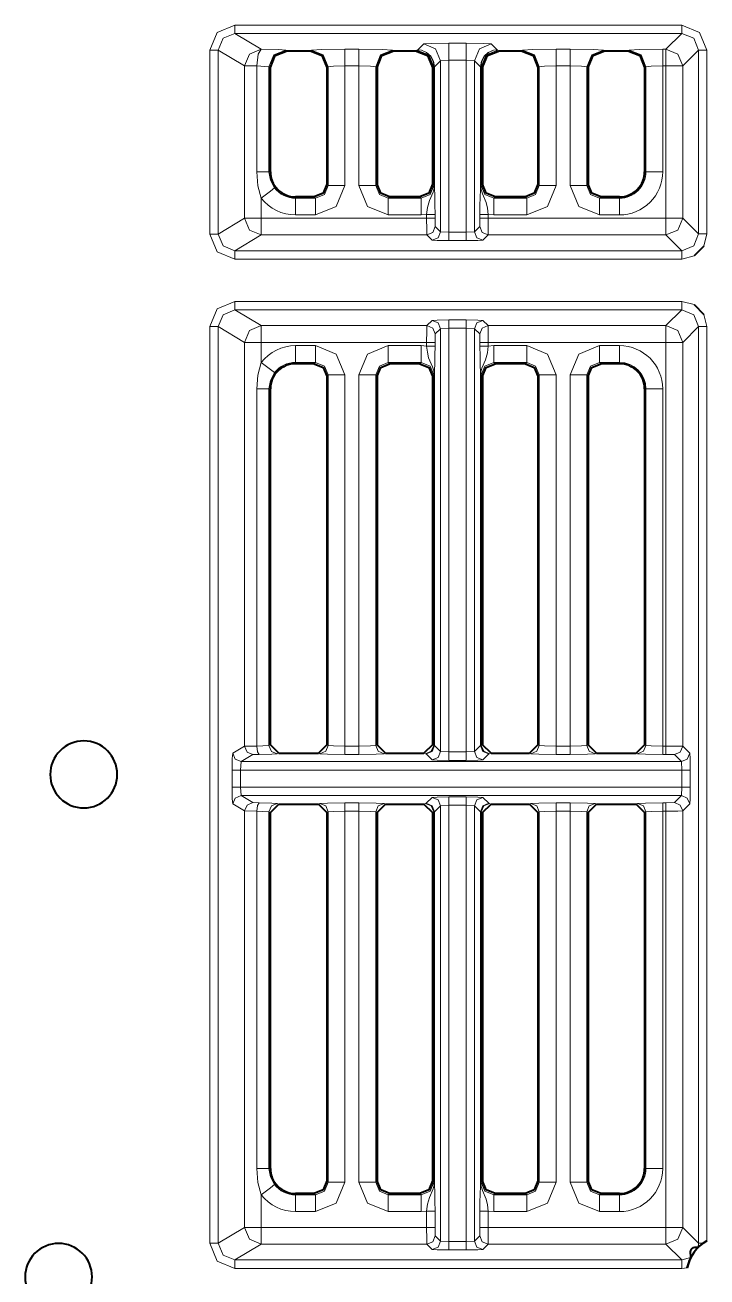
# Model space of a CAD drawing. Header units: millimetres. Extents: x 0 to 2941, y -405 to 1422.
# Drawn here: x 836.1 to 876.8, y 1053.2 to 1127.9 of the extents above; entities that cross this region are included whole.
import ezdxf

# ---------------------------------------------------------------- set-up
doc = ezdxf.new("R2010")
doc.units = ezdxf.units.MM
doc.layers.add('FINE', color=9, linetype='Continuous')
doc.layers.add('OUTLINE', color=7, linetype='Continuous')

msp = doc.modelspace()

# ---------------------------------------------------------------- linework, layer by layer
at = {"layer": 'FINE', "lineweight": 9}
for p, q in [((875.254, 1127.928), (848.589, 1127.928)), ((875.254, 1127.428), (874.31, 1126.484)), ((847.089, 1126.429), (847.089, 1115.452)), ((847.589, 1115.452), (847.589, 1126.429)), ((847.589, 1126.429), (849.163, 1125.484)), ((851.704, 1126.393), (851.617, 1126.436)), ((853.152, 1126.434), (853.069, 1126.393)), ((855.989, 1126.484), (855.149, 1126.484)), ((858.069, 1126.393), (857.986, 1126.434)), ((859.452, 1126.434), (859.369, 1126.393)), ((859.501, 1126.443), (859.452, 1126.434)), ((859.857, 1126.799), (859.501, 1126.443)), ((862.382, 1126.837), (861.356, 1126.837)), ((864.237, 1126.443), (863.881, 1126.799)), ((864.286, 1126.434), (864.237, 1126.443)), ((864.369, 1126.393), (864.286, 1126.434)), ((865.751, 1126.434), (865.669, 1126.393)), ((868.589, 1126.484), (867.749, 1126.484)), ((870.669, 1126.393), (870.586, 1126.434)), ((872.117, 1126.434), (872.035, 1126.393)), ((874.31, 1126.484), (874.115, 1126.484)), ((876.753, 1115.453), (876.753, 1126.428)), ((860.499, 1125.442), (860.856, 1125.8)), ((860.856, 1125.8), (861.356, 1125.838)), ((860.856, 1125.8), (860.856, 1115.582)), ((861.356, 1115.556), (861.356, 1125.838)), ((861.356, 1125.838), (862.382, 1125.838)), ((862.382, 1125.838), (862.382, 1115.556)), ((862.382, 1125.838), (862.882, 1125.8)), ((862.882, 1125.8), (863.239, 1125.442)), ((849.163, 1125.484), (849.163, 1116.397)), ((849.891, 1125.484), (850.619, 1125.437)), ((850.619, 1125.437), (850.704, 1125.394)), ((854.069, 1125.394), (854.15, 1125.435)), ((854.15, 1125.435), (854.15, 1118.34)), ((855.149, 1118.34), (855.149, 1125.484)), ((855.149, 1125.484), (855.989, 1125.484)), ((855.989, 1125.484), (855.989, 1118.34)), ((856.987, 1118.34), (856.987, 1125.435)), ((856.987, 1125.435), (857.069, 1125.394)), ((860.369, 1125.394), (860.45, 1125.435)), ((860.45, 1125.435), (860.482, 1125.446)), ((860.45, 1125.435), (860.45, 1118.34)), ((860.482, 1125.446), (860.482, 1125.442)), ((860.482, 1125.442), (860.482, 1118.34)), ((860.499, 1125.442), (860.499, 1125.448)), ((860.499, 1118.34), (860.499, 1125.442)), ((863.239, 1125.448), (863.239, 1125.442)), ((863.239, 1125.442), (863.239, 1118.34)), ((863.255, 1125.442), (863.255, 1125.446)), ((863.255, 1125.446), (863.287, 1125.435)), ((863.255, 1118.34), (863.255, 1125.442)), ((863.287, 1118.34), (863.287, 1125.435)), ((863.287, 1125.435), (863.369, 1125.394)), ((866.669, 1125.394), (866.75, 1125.435)), ((866.75, 1125.435), (866.75, 1118.34)), ((867.749, 1125.484), (868.589, 1125.484)), ((867.749, 1118.34), (867.749, 1125.484)), ((868.589, 1125.484), (868.589, 1118.34)), ((869.588, 1118.34), (869.588, 1125.435)), ((869.588, 1125.435), (869.669, 1125.394)), ((874.115, 1119.172), (874.115, 1125.484)), ((874.115, 1125.484), (874.31, 1125.484)), ((874.31, 1125.484), (874.31, 1116.397)), ((875.31, 1116.397), (875.31, 1125.484)), ((873.116, 1119.172), (873.035, 1119.172)), ((854.15, 1118.34), (854.069, 1118.421)), ((857.069, 1118.421), (856.987, 1118.34)), ((860.45, 1118.34), (860.369, 1118.421)), ((863.369, 1118.421), (863.287, 1118.34)), ((866.75, 1118.34), (866.669, 1118.421)), ((869.669, 1118.421), (869.588, 1118.34)), ((852.204, 1117.591), (852.204, 1117.672)), ((853.401, 1117.591), (852.204, 1117.591)), ((853.32, 1117.672), (853.401, 1117.591)), ((859.62, 1117.672), (859.701, 1117.591)), ((870.336, 1117.591), (870.418, 1117.672)), ((871.535, 1117.591), (870.336, 1117.591)), ((871.535, 1117.672), (871.535, 1117.591)), ((852.204, 1116.592), (853.401, 1116.592)), ((857.736, 1116.592), (859.701, 1116.592)), ((859.701, 1116.592), (860.028, 1116.623)), ((860.028, 1116.623), (860.028, 1116.397)), ((860.528, 1116.397), (860.528, 1116.623)), ((863.709, 1116.397), (863.709, 1116.623)), ((863.709, 1116.623), (864.036, 1116.592)), ((864.036, 1116.592), (866.001, 1116.592)), ((870.336, 1116.592), (871.535, 1116.592)), ((849.163, 1116.397), (847.589, 1115.452)), ((860.028, 1116.397), (850.163, 1116.397)), ((860.541, 1115.897), (860.528, 1116.397)), ((860.856, 1115.582), (860.541, 1115.897)), ((874.31, 1116.397), (863.709, 1116.397)), ((876.254, 1115.453), (875.31, 1116.397)), ((848.589, 1114.453), (850.163, 1115.397)), ((861.356, 1115.556), (860.856, 1115.582)), ((862.382, 1115.556), (861.356, 1115.556)), ((862.882, 1115.582), (862.382, 1115.556)), ((863.381, 1115.082), (863.697, 1115.397)), ((876.566, 1114.726), (876.753, 1115.453)), ((875.254, 1114.453), (848.589, 1114.453)), ((861.356, 1115.056), (862.382, 1115.056)), ((848.589, 1113.954), (875.254, 1113.954)), ((875.254, 1113.954), (875.981, 1114.141)), ((875.981, 1111.239), (875.254, 1111.427)), ((848.589, 1110.928), (875.254, 1110.928)), ((850.163, 1109.984), (848.589, 1110.928)), ((876.753, 1109.928), (876.566, 1110.655)), ((847.589, 1109.928), (849.163, 1108.984)), ((860.041, 1109.984), (850.163, 1109.984)), ((860.356, 1110.299), (860.041, 1109.984)), ((863.697, 1109.984), (863.381, 1110.299)), ((875.31, 1108.984), (876.254, 1109.928)), ((876.254, 1109.928), (876.254, 1055.203)), ((876.753, 1055.348), (876.753, 1109.928)), ((860.528, 1108.984), (860.541, 1109.484)), ((860.541, 1109.484), (860.856, 1109.799)), ((860.856, 1109.799), (861.356, 1109.825)), ((860.856, 1109.799), (860.856, 1084.558)), ((862.382, 1109.825), (862.882, 1109.799)), ((862.882, 1109.799), (863.197, 1109.484)), ((862.882, 1084.558), (862.882, 1109.799)), ((863.197, 1109.484), (863.21, 1108.984)), ((849.163, 1108.984), (849.163, 1084.873)), ((850.163, 1107.786), (850.163, 1108.984)), ((853.401, 1108.788), (852.204, 1108.788)), ((859.701, 1108.788), (857.736, 1108.788)), ((860.528, 1108.758), (860.528, 1108.984)), ((863.21, 1108.984), (863.21, 1108.758)), ((863.709, 1108.758), (863.709, 1108.984)), ((863.709, 1108.984), (874.31, 1108.984)), ((864.036, 1108.788), (863.709, 1108.758)), ((866.001, 1108.788), (864.036, 1108.788)), ((871.535, 1108.788), (870.336, 1108.788)), ((874.31, 1108.984), (874.31, 1084.886)), ((875.31, 1084.873), (875.31, 1108.984)), ((852.204, 1107.708), (852.204, 1107.79)), ((852.204, 1107.79), (853.401, 1107.79)), ((853.401, 1107.79), (853.32, 1107.708)), ((857.818, 1107.708), (857.736, 1107.79)), ((857.736, 1107.79), (859.701, 1107.79)), ((859.701, 1107.79), (859.62, 1107.708)), ((866.001, 1107.79), (865.92, 1107.708)), ((870.418, 1107.708), (870.336, 1107.79)), ((854.069, 1106.959), (854.15, 1107.041)), ((854.15, 1107.041), (854.15, 1084.923)), ((855.149, 1084.886), (855.149, 1107.041)), ((855.989, 1107.041), (855.989, 1084.886)), ((856.987, 1107.041), (857.069, 1106.959)), ((856.987, 1084.923), (856.987, 1107.041)), ((860.482, 1107.041), (860.482, 1084.915)), ((860.499, 1084.915), (860.499, 1107.041)), ((863.239, 1107.041), (863.239, 1084.915)), ((863.255, 1084.915), (863.255, 1107.041)), ((863.287, 1107.041), (863.369, 1106.959)), ((863.287, 1084.923), (863.287, 1107.041)), ((867.749, 1084.886), (867.749, 1107.041)), ((868.589, 1107.041), (868.589, 1084.886)), ((869.588, 1084.923), (869.588, 1107.041)), ((869.588, 1107.041), (869.669, 1106.959)), ((849.891, 1106.208), (849.891, 1084.885)), ((873.035, 1106.208), (873.116, 1106.208)), ((873.116, 1106.208), (873.116, 1084.923)), ((874.115, 1084.886), (874.115, 1106.208)), ((849.163, 1084.873), (848.463, 1084.453)), ((849.891, 1084.885), (849.163, 1084.873)), ((850.619, 1084.921), (849.891, 1084.885)), ((850.704, 1084.964), (850.619, 1084.921)), ((851.118, 1084.421), (851.204, 1084.464)), ((853.569, 1084.464), (853.651, 1084.423)), ((854.15, 1084.923), (854.069, 1084.964)), ((855.989, 1084.886), (855.149, 1084.886)), ((857.069, 1084.964), (856.987, 1084.923)), ((857.487, 1084.423), (857.569, 1084.464)), ((859.869, 1084.464), (859.951, 1084.423)), ((860.482, 1084.915), (860.45, 1084.923)), ((860.856, 1084.558), (860.499, 1084.915)), ((861.356, 1084.532), (860.856, 1084.558)), ((862.882, 1084.558), (862.382, 1084.532)), ((863.239, 1084.915), (862.882, 1084.558)), ((863.287, 1084.923), (863.255, 1084.915)), ((863.369, 1084.964), (863.287, 1084.923)), ((863.787, 1084.423), (863.869, 1084.464)), ((868.589, 1084.886), (867.749, 1084.886)), ((869.669, 1084.964), (869.588, 1084.923)), ((870.087, 1084.423), (870.169, 1084.464)), ((872.535, 1084.464), (872.617, 1084.423)), ((873.116, 1084.923), (873.035, 1084.964)), ((874.31, 1084.886), (874.115, 1084.886)), ((875.73, 1084.453), (875.31, 1084.873)), ((848.92, 1083.453), (848.962, 1083.953)), ((848.962, 1083.953), (849.663, 1084.373)), ((875.23, 1083.953), (848.962, 1083.953)), ((849.663, 1084.373), (850.027, 1084.385)), ((855.149, 1084.386), (855.989, 1084.386)), ((859.951, 1084.423), (859.999, 1084.415)), ((859.999, 1084.415), (860.356, 1084.058)), ((861.356, 1084.032), (862.382, 1084.032)), ((863.381, 1084.058), (863.739, 1084.415)), ((863.739, 1084.415), (863.787, 1084.423)), ((867.749, 1084.386), (868.589, 1084.386)), ((874.115, 1084.386), (874.31, 1084.386)), ((874.31, 1084.386), (874.81, 1084.373)), ((874.81, 1084.373), (875.23, 1083.953)), ((875.23, 1083.953), (875.255, 1083.453)), ((848.42, 1083.453), (848.42, 1082.427)), ((848.92, 1082.427), (848.92, 1083.453)), ((875.755, 1082.427), (875.755, 1083.453)), ((875.255, 1082.427), (848.92, 1082.427)), ((848.962, 1081.928), (848.92, 1082.427)), ((875.255, 1082.427), (875.23, 1081.928)), ((851.204, 1081.417), (851.118, 1081.46)), ((853.651, 1081.458), (853.569, 1081.417)), ((855.989, 1081.495), (855.149, 1081.495)), ((859.951, 1081.458), (859.869, 1081.417)), ((859.999, 1081.466), (859.951, 1081.458)), ((860.356, 1081.823), (859.999, 1081.466)), ((862.382, 1081.849), (861.356, 1081.849)), ((863.739, 1081.466), (863.381, 1081.823)), ((863.787, 1081.458), (863.739, 1081.466)), ((863.869, 1081.417), (863.787, 1081.458)), ((866.251, 1081.458), (866.169, 1081.417)), ((868.589, 1081.495), (867.749, 1081.495)), ((872.617, 1081.458), (872.535, 1081.417)), ((874.31, 1081.495), (874.115, 1081.495)), ((874.81, 1081.508), (874.31, 1081.495)), ((875.23, 1081.928), (874.81, 1081.508)), ((848.463, 1081.428), (849.163, 1081.008)), ((849.163, 1081.008), (849.891, 1080.996)), ((849.891, 1080.996), (850.619, 1080.96)), ((855.149, 1058.84), (855.149, 1080.995)), ((855.149, 1080.995), (855.989, 1080.995)), ((855.989, 1080.995), (855.989, 1058.84)), ((856.987, 1058.84), (856.987, 1080.958)), ((856.987, 1080.958), (857.069, 1080.917)), ((860.369, 1080.917), (860.45, 1080.958)), ((860.45, 1080.958), (860.482, 1080.966)), ((860.45, 1080.958), (860.45, 1058.84)), ((860.482, 1080.966), (860.482, 1058.84)), ((860.499, 1080.966), (860.856, 1081.323)), ((860.499, 1058.84), (860.499, 1080.966)), ((860.856, 1081.323), (861.356, 1081.349)), ((860.856, 1081.323), (860.856, 1055.331)), ((861.356, 1055.306), (861.356, 1081.349)), ((862.382, 1081.349), (862.382, 1055.306)), ((862.882, 1055.331), (862.882, 1081.323)), ((863.255, 1058.84), (863.255, 1080.966)), ((863.255, 1080.966), (863.287, 1080.958)), ((863.287, 1080.958), (863.369, 1080.917)), ((863.287, 1058.84), (863.287, 1080.958)), ((866.669, 1080.917), (866.75, 1080.958)), ((866.75, 1080.958), (866.75, 1058.84)), ((867.749, 1080.995), (868.589, 1080.995)), ((867.749, 1058.84), (867.749, 1080.995)), ((868.589, 1080.995), (868.589, 1058.84)), ((869.588, 1058.84), (869.588, 1080.958)), ((869.588, 1080.958), (869.669, 1080.917)), ((873.035, 1080.917), (873.116, 1080.958)), ((874.115, 1080.995), (874.31, 1080.995)), ((874.115, 1059.672), (874.115, 1080.995)), ((874.31, 1080.995), (874.31, 1056.147)), ((875.31, 1081.008), (875.73, 1081.428)), ((875.31, 1056.147), (875.31, 1081.008)), ((850.704, 1059.672), (850.619, 1059.672)), ((854.15, 1058.84), (854.069, 1058.921)), ((857.069, 1058.921), (856.987, 1058.84)), ((860.45, 1058.84), (860.369, 1058.921)), ((863.369, 1058.921), (863.287, 1058.84)), ((866.75, 1058.84), (866.669, 1058.921)), ((869.669, 1058.921), (869.588, 1058.84)), ((850.163, 1056.147), (850.163, 1058.095)), ((852.204, 1058.091), (852.204, 1058.172)), ((853.401, 1058.091), (852.204, 1058.091)), ((853.32, 1058.172), (853.401, 1058.091)), ((859.62, 1058.172), (859.701, 1058.091)), ((871.535, 1058.172), (871.535, 1058.091)), ((852.204, 1057.092), (853.401, 1057.092)), ((857.736, 1057.092), (859.701, 1057.092)), ((859.701, 1057.092), (860.028, 1057.123)), ((860.028, 1057.123), (860.028, 1056.147)), ((860.528, 1056.147), (860.528, 1057.123)), ((863.21, 1057.123), (863.21, 1056.147)), ((863.709, 1057.123), (864.036, 1057.092)), ((863.709, 1056.147), (863.709, 1057.123)), ((864.036, 1057.092), (866.001, 1057.092)), ((870.336, 1057.092), (871.535, 1057.092)), ((860.028, 1056.147), (850.163, 1056.147)), ((860.541, 1055.647), (860.528, 1056.147)), ((863.21, 1056.147), (863.197, 1055.647)), ((874.31, 1056.147), (863.709, 1056.147)), ((876.254, 1055.203), (875.31, 1056.147)), ((860.856, 1055.331), (860.541, 1055.647)), ((861.356, 1055.306), (860.856, 1055.331)), ((863.197, 1055.647), (862.882, 1055.331)), ((850.163, 1055.147), (860.041, 1055.147)), ((860.041, 1055.147), (860.356, 1054.832)), ((861.356, 1054.806), (862.382, 1054.806)), ((863.697, 1055.147), (874.31, 1055.147)), ((874.31, 1055.147), (875.254, 1054.203)), ((876.254, 1055.203), (876.221, 1054.948)), ((875.793, 1054.361), (875.254, 1054.203)), ((848.589, 1053.703), (875.254, 1053.703)), ((875.254, 1053.703), (875.577, 1053.739))]:
    msp.add_line(p, q, dxfattribs=at)
for points in [[(848.589, 1127.928), (847.529, 1127.489), (847.089, 1126.429)], [(848.589, 1127.428), (848.589, 1127.579), (848.589, 1127.928)], [(875.254, 1127.928), (875.254, 1127.579), (875.254, 1127.428)], [(876.753, 1126.428), (876.314, 1127.488), (875.254, 1127.928)], [(848.589, 1127.428), (847.882, 1127.135), (847.589, 1126.429)], [(850.163, 1126.484), (848.589, 1127.428), (875.254, 1127.428)], [(876.254, 1126.428), (875.961, 1127.135), (875.254, 1127.428)], [(847.089, 1126.429), (847.435, 1126.429), (847.589, 1126.429)], [(850.163, 1126.484), (849.457, 1126.191), (849.163, 1125.484)], [(850.163, 1126.484), (849.973, 1126.182), (849.891, 1125.484)], [(851.617, 1126.436), (851.182, 1126.466), (850.163, 1126.484)], [(851.617, 1126.436), (850.912, 1126.143), (850.619, 1125.437)], [(855.149, 1126.484), (853.772, 1126.47), (853.152, 1126.434)], [(853.152, 1126.434), (853.857, 1126.141), (854.15, 1125.435)], [(855.149, 1126.484), (855.149, 1126.182), (855.149, 1125.484)], [(855.989, 1126.484), (855.989, 1126.182), (855.989, 1125.484)], [(857.986, 1126.434), (857.366, 1126.47), (855.989, 1126.484)], [(857.986, 1126.434), (857.281, 1126.141), (856.987, 1125.435)], [(859.452, 1126.434), (860.157, 1126.141), (860.45, 1125.435)], [(859.501, 1126.443), (859.524, 1126.443), (859.719, 1126.419), (860.029, 1126.291), (860.278, 1126.069), (860.441, 1125.777), (860.499, 1125.448)], [(859.501, 1126.443), (859.524, 1126.443), (859.716, 1126.418), (860.021, 1126.29), (860.266, 1126.066), (860.426, 1125.775), (860.482, 1125.446)], [(861.356, 1126.837), (860.309, 1126.826), (859.857, 1126.799)], [(859.857, 1126.799), (860.563, 1126.506), (860.856, 1125.8)], [(861.356, 1126.837), (861.356, 1126.536), (861.356, 1125.838)], [(862.382, 1126.837), (862.382, 1126.536), (862.382, 1125.838)], [(863.881, 1126.799), (863.428, 1126.826), (862.382, 1126.837)], [(863.881, 1126.799), (863.175, 1126.506), (862.882, 1125.8)], [(864.237, 1126.443), (864.213, 1126.443), (864.019, 1126.419), (863.709, 1126.291), (863.459, 1126.069), (863.297, 1125.777), (863.239, 1125.448)], [(864.237, 1126.443), (864.214, 1126.443), (864.022, 1126.418), (863.717, 1126.29), (863.471, 1126.066), (863.312, 1125.775), (863.255, 1125.446)], [(864.286, 1126.434), (863.581, 1126.141), (863.287, 1125.435)], [(867.749, 1126.484), (866.372, 1126.47), (865.751, 1126.434)], [(865.751, 1126.434), (866.457, 1126.141), (866.75, 1125.435)], [(867.749, 1126.484), (867.749, 1126.182), (867.749, 1125.484)], [(868.589, 1126.484), (868.589, 1126.182), (868.589, 1125.484)], [(870.586, 1126.434), (869.966, 1126.47), (868.589, 1126.484)], [(870.586, 1126.434), (869.88, 1126.141), (869.588, 1125.435)], [(874.115, 1126.484), (872.738, 1126.47), (872.117, 1126.434)], [(873.116, 1125.435), (872.823, 1126.141), (872.117, 1126.434)], [(874.115, 1125.484), (874.115, 1126.182), (874.115, 1126.484)], [(874.31, 1125.484), (874.31, 1126.182), (874.31, 1126.484)], [(875.31, 1125.484), (875.017, 1126.191), (874.31, 1126.484)], [(875.31, 1125.484), (876.254, 1126.428), (876.254, 1115.453)], [(876.254, 1126.428), (876.404, 1126.428), (876.753, 1126.428)], [(863.197, 1115.897), (862.882, 1115.582), (862.882, 1125.8)], [(849.163, 1125.484), (849.379, 1125.484), (849.891, 1125.484)], [(849.891, 1125.484), (849.891, 1119.172), (849.962, 1118.336), (850.163, 1117.594)], [(850.704, 1119.172), (850.619, 1119.172), (850.619, 1125.437)], [(854.15, 1125.435), (854.461, 1125.47), (855.149, 1125.484)], [(855.989, 1125.484), (856.677, 1125.47), (856.987, 1125.435)], [(860.499, 1125.448), (860.494, 1125.447), (860.482, 1125.446)], [(860.482, 1125.442), (860.494, 1125.442), (860.499, 1125.442)], [(863.255, 1125.446), (863.244, 1125.447), (863.239, 1125.448)], [(863.239, 1125.442), (863.244, 1125.442), (863.255, 1125.442)], [(866.75, 1125.435), (867.06, 1125.47), (867.749, 1125.484)], [(868.589, 1125.484), (869.277, 1125.47), (869.588, 1125.435)], [(873.035, 1125.394), (873.116, 1125.435), (873.116, 1119.172)], [(873.116, 1125.435), (873.426, 1125.47), (874.115, 1125.484)], [(874.31, 1125.484), (875.008, 1125.484), (875.31, 1125.484)], [(850.619, 1119.172), (850.401, 1119.172), (849.891, 1119.172)], [(850.953, 1118.205), (850.706, 1118.66), (850.619, 1119.172)], [(873.116, 1119.172), (873.426, 1119.172), (874.115, 1119.172)], [(850.163, 1117.594), (850.707, 1118.016), (850.953, 1118.205)], [(854.15, 1118.34), (853.932, 1117.809), (853.401, 1117.591)], [(853.401, 1116.592), (854.637, 1117.104), (855.149, 1118.34)], [(855.149, 1118.34), (854.461, 1118.34), (854.15, 1118.34)], [(856.987, 1118.34), (856.677, 1118.34), (855.989, 1118.34)], [(855.989, 1118.34), (856.5, 1117.104), (857.736, 1116.592)], [(857.736, 1117.591), (857.206, 1117.809), (856.987, 1118.34)], [(860.45, 1118.34), (860.232, 1117.809), (859.701, 1117.591)], [(860.482, 1118.34), (860.48, 1118.27), (860.471, 1118.183), (860.411, 1117.944), (860.19, 1117.444), (860.078, 1117.03), (860.028, 1116.623)], [(860.482, 1118.34), (860.461, 1118.34), (860.45, 1118.34)], [(860.482, 1118.34), (860.494, 1118.34), (860.499, 1118.34)], [(860.528, 1116.623), (860.525, 1117.215), (860.516, 1117.763), (860.503, 1118.171), (860.5, 1118.279), (860.499, 1118.313), (860.499, 1118.34)], [(863.239, 1118.34), (863.239, 1118.327), (863.238, 1118.3), (863.237, 1118.241), (863.236, 1118.192), (863.233, 1118.118), (863.219, 1117.624), (863.212, 1117.153), (863.21, 1116.623)], [(863.239, 1118.34), (863.244, 1118.34), (863.255, 1118.34)], [(863.709, 1116.623), (863.666, 1116.987), (863.589, 1117.33), (863.364, 1117.848), (863.313, 1117.985), (863.284, 1118.091), (863.26, 1118.237), (863.256, 1118.307), (863.255, 1118.34)], [(863.287, 1118.34), (863.277, 1118.34), (863.255, 1118.34)], [(864.036, 1117.591), (863.506, 1117.809), (863.287, 1118.34)], [(866.75, 1118.34), (866.532, 1117.809), (866.001, 1117.591)], [(866.001, 1116.592), (867.237, 1117.104), (867.749, 1118.34)], [(867.749, 1118.34), (867.06, 1118.34), (866.75, 1118.34)], [(869.588, 1118.34), (869.277, 1118.34), (868.589, 1118.34)], [(868.589, 1118.34), (869.1, 1117.104), (870.336, 1116.592)], [(870.336, 1117.591), (869.806, 1117.809), (869.588, 1118.34)], [(852.204, 1116.592), (852.204, 1117.281), (852.204, 1117.591)], [(853.401, 1116.592), (853.401, 1117.281), (853.401, 1117.591)], [(859.701, 1117.591), (857.736, 1117.591), (857.818, 1117.672)], [(857.736, 1116.592), (857.736, 1117.281), (857.736, 1117.591)], [(859.701, 1116.592), (859.701, 1117.281), (859.701, 1117.591)], [(865.92, 1117.672), (866.001, 1117.591), (864.036, 1117.591), (864.118, 1117.672)], [(864.036, 1116.592), (864.036, 1117.281), (864.036, 1117.591)], [(866.001, 1116.592), (866.001, 1117.281), (866.001, 1117.591)], [(870.336, 1117.591), (870.336, 1117.281), (870.336, 1116.592)], [(871.535, 1117.591), (871.535, 1117.281), (871.535, 1116.592)], [(860.028, 1116.623), (860.377, 1116.623), (860.528, 1116.623)], [(863.21, 1116.623), (863.21, 1116.397), (863.197, 1115.897)], [(863.21, 1116.623), (863.361, 1116.623), (863.709, 1116.623)], [(849.163, 1116.397), (849.457, 1115.69), (850.163, 1115.397)], [(849.163, 1116.397), (849.471, 1116.397), (850.163, 1116.397)], [(850.163, 1116.397), (850.163, 1115.699), (850.163, 1115.397), (860.041, 1115.397)], [(860.028, 1116.397), (860.377, 1116.397), (860.528, 1116.397)], [(860.028, 1116.397), (860.032, 1115.699), (860.041, 1115.397)], [(860.041, 1115.397), (860.394, 1115.544), (860.541, 1115.897)], [(863.197, 1115.897), (863.343, 1115.544), (863.697, 1115.397)], [(863.21, 1116.397), (863.361, 1116.397), (863.709, 1116.397)], [(863.697, 1115.397), (863.706, 1115.699), (863.709, 1116.397)], [(874.31, 1116.397), (874.31, 1115.699), (874.31, 1115.397)], [(874.31, 1115.397), (875.017, 1115.69), (875.31, 1116.397)], [(874.31, 1116.397), (875.008, 1116.397), (875.31, 1116.397)], [(847.589, 1115.452), (847.435, 1115.452), (847.089, 1115.452)], [(847.089, 1115.452), (847.529, 1114.392), (848.589, 1113.954)], [(848.589, 1114.453), (847.882, 1114.746), (847.589, 1115.452)], [(860.041, 1115.397), (860.356, 1115.082), (860.658, 1115.064), (861.356, 1115.056)], [(860.356, 1115.082), (860.71, 1115.228), (860.856, 1115.582)], [(861.356, 1115.556), (861.356, 1115.207), (861.356, 1115.056)], [(862.382, 1115.556), (862.382, 1115.207), (862.382, 1115.056)], [(862.382, 1115.056), (863.08, 1115.064), (863.381, 1115.082)], [(862.882, 1115.582), (863.028, 1115.228), (863.381, 1115.082)], [(863.697, 1115.397), (874.31, 1115.397), (875.254, 1114.453)], [(876.254, 1115.453), (875.961, 1114.746), (875.254, 1114.453)], [(876.753, 1115.453), (876.404, 1115.453), (876.254, 1115.453)], [(848.589, 1114.453), (848.589, 1114.303), (848.589, 1113.954)], [(875.254, 1114.453), (875.254, 1114.303), (875.254, 1113.954)], [(875.254, 1111.427), (848.589, 1111.427), (847.529, 1110.988), (847.089, 1109.928)], [(848.589, 1111.427), (848.589, 1111.078), (848.589, 1110.928)], [(875.254, 1111.427), (875.254, 1111.078), (875.254, 1110.928)], [(847.589, 1109.928), (847.882, 1110.635), (848.589, 1110.928)], [(875.254, 1110.928), (874.31, 1109.984), (863.697, 1109.984)], [(875.254, 1110.928), (875.961, 1110.635), (876.254, 1109.928)], [(847.089, 1109.928), (847.435, 1109.928), (847.589, 1109.928)], [(847.089, 1109.928), (847.089, 1055.202), (847.529, 1054.142), (848.589, 1053.703)], [(849.163, 1081.008), (849.163, 1056.147), (847.589, 1055.202), (847.589, 1109.928)], [(850.163, 1109.984), (849.457, 1109.691), (849.163, 1108.984)], [(850.163, 1109.984), (850.163, 1109.682), (850.163, 1108.984)], [(860.041, 1109.984), (860.032, 1109.682), (860.028, 1108.984)], [(860.041, 1109.984), (860.394, 1109.837), (860.541, 1109.484)], [(862.382, 1110.324), (861.356, 1110.324), (860.658, 1110.317), (860.356, 1110.299)], [(860.356, 1110.299), (860.71, 1110.153), (860.856, 1109.799)], [(861.356, 1110.324), (861.356, 1110.173), (861.356, 1109.825)], [(862.382, 1110.324), (862.382, 1110.173), (862.382, 1109.825)], [(863.381, 1110.299), (863.08, 1110.317), (862.382, 1110.324)], [(863.381, 1110.299), (863.028, 1110.153), (862.882, 1109.799)], [(863.697, 1109.984), (863.343, 1109.837), (863.197, 1109.484)], [(863.709, 1108.984), (863.706, 1109.682), (863.697, 1109.984)], [(874.31, 1109.984), (874.31, 1109.682), (874.31, 1108.984)], [(875.31, 1108.984), (875.017, 1109.691), (874.31, 1109.984)], [(876.753, 1109.928), (876.404, 1109.928), (876.254, 1109.928)], [(849.163, 1108.984), (849.471, 1108.984), (850.163, 1108.984)], [(850.163, 1108.984), (860.028, 1108.984), (860.028, 1108.758), (859.701, 1108.788)], [(852.204, 1107.79), (852.204, 1108.1), (852.204, 1108.788)], [(853.401, 1107.79), (853.401, 1108.1), (853.401, 1108.788)], [(855.149, 1107.041), (854.637, 1108.277), (853.401, 1108.788)], [(857.736, 1108.788), (856.5, 1108.277), (855.989, 1107.041)], [(857.736, 1107.79), (857.736, 1108.1), (857.736, 1108.788)], [(859.701, 1107.79), (859.701, 1108.1), (859.701, 1108.788)], [(860.028, 1108.984), (860.377, 1108.984), (860.528, 1108.984)], [(860.028, 1108.758), (860.377, 1108.758), (860.528, 1108.758)], [(860.028, 1108.758), (860.071, 1108.394), (860.149, 1108.051), (860.374, 1107.533), (860.425, 1107.396), (860.454, 1107.29), (860.477, 1107.144), (860.482, 1107.074), (860.482, 1107.041)], [(860.499, 1107.041), (860.499, 1107.054), (860.499, 1107.081), (860.5, 1107.14), (860.502, 1107.189), (860.505, 1107.263), (860.519, 1107.757), (860.526, 1108.228), (860.528, 1108.758)], [(863.709, 1108.984), (863.361, 1108.984), (863.21, 1108.984)], [(863.709, 1108.758), (863.361, 1108.758), (863.21, 1108.758)], [(863.21, 1108.758), (863.213, 1108.166), (863.222, 1107.618), (863.235, 1107.21), (863.238, 1107.102), (863.239, 1107.068), (863.239, 1107.041)], [(863.255, 1107.041), (863.258, 1107.111), (863.267, 1107.198), (863.327, 1107.437), (863.548, 1107.937), (863.659, 1108.351), (863.709, 1108.758)], [(864.036, 1107.79), (864.036, 1108.1), (864.036, 1108.788)], [(866.001, 1107.79), (866.001, 1108.1), (866.001, 1108.788)], [(867.749, 1107.041), (867.237, 1108.277), (866.001, 1108.788)], [(870.336, 1108.788), (869.1, 1108.277), (868.589, 1107.041)], [(870.336, 1108.788), (870.336, 1108.1), (870.336, 1107.79)], [(871.535, 1108.788), (871.535, 1108.1), (871.535, 1107.79)], [(875.31, 1108.984), (875.008, 1108.984), (874.31, 1108.984)], [(850.163, 1107.786), (849.959, 1107.029), (849.891, 1106.208)], [(850.163, 1107.786), (850.707, 1107.365), (850.953, 1107.175)], [(853.401, 1107.79), (853.932, 1107.572), (854.15, 1107.041)], [(856.987, 1107.041), (857.206, 1107.572), (857.736, 1107.79)], [(859.701, 1107.79), (860.232, 1107.572), (860.45, 1107.041)], [(863.287, 1107.041), (863.506, 1107.572), (864.036, 1107.79)], [(864.118, 1107.708), (864.036, 1107.79), (866.001, 1107.79)], [(866.001, 1107.79), (866.532, 1107.572), (866.75, 1107.041)], [(869.588, 1107.041), (869.806, 1107.572), (870.336, 1107.79)], [(870.336, 1107.79), (871.535, 1107.79), (871.535, 1107.708)], [(850.619, 1106.208), (850.702, 1106.711), (850.953, 1107.175)], [(854.15, 1107.041), (854.461, 1107.041), (855.149, 1107.041)], [(856.987, 1107.041), (856.677, 1107.041), (855.989, 1107.041)], [(860.369, 1106.959), (860.45, 1107.041), (860.45, 1084.923), (860.369, 1084.964)], [(860.482, 1107.041), (860.461, 1107.041), (860.45, 1107.041)], [(860.482, 1107.041), (860.494, 1107.041), (860.499, 1107.041)], [(863.255, 1107.041), (863.244, 1107.041), (863.239, 1107.041)], [(863.287, 1107.041), (863.277, 1107.041), (863.255, 1107.041)], [(866.669, 1106.959), (866.75, 1107.041), (866.75, 1084.923), (866.669, 1084.964)], [(867.749, 1107.041), (867.06, 1107.041), (866.75, 1107.041)], [(868.589, 1107.041), (869.277, 1107.041), (869.588, 1107.041)], [(849.891, 1106.208), (850.401, 1106.208), (850.619, 1106.208)], [(850.619, 1084.921), (850.619, 1106.208), (850.704, 1106.208)], [(874.115, 1106.208), (873.426, 1106.208), (873.116, 1106.208)], [(848.463, 1084.453), (848.433, 1084.151), (848.42, 1083.453)], [(848.962, 1083.953), (848.609, 1084.1), (848.463, 1084.453)], [(849.663, 1084.373), (849.31, 1084.52), (849.163, 1084.873)], [(850.027, 1084.385), (849.932, 1084.536), (849.891, 1084.885)], [(851.118, 1084.421), (850.765, 1084.568), (850.619, 1084.921)], [(853.651, 1084.423), (854.004, 1084.57), (854.15, 1084.923)], [(855.149, 1084.886), (854.461, 1084.896), (854.15, 1084.923)], [(855.149, 1084.386), (855.149, 1084.537), (855.149, 1084.886)], [(856.987, 1084.923), (856.677, 1084.896), (855.989, 1084.886)], [(855.989, 1084.386), (855.989, 1084.537), (855.989, 1084.886)], [(857.487, 1084.423), (857.134, 1084.57), (856.987, 1084.923)], [(860.45, 1084.923), (860.304, 1084.57), (859.951, 1084.423)], [(860.499, 1084.915), (860.352, 1084.562), (859.999, 1084.415)], [(860.482, 1084.915), (860.34, 1084.563), (859.999, 1084.415)], [(860.856, 1084.558), (860.71, 1084.204), (860.356, 1084.058)], [(860.499, 1084.915), (860.494, 1084.915), (860.482, 1084.915)], [(861.356, 1084.532), (861.356, 1084.183), (861.356, 1084.032)], [(862.382, 1084.532), (862.382, 1084.183), (862.382, 1084.032)], [(862.882, 1084.558), (863.028, 1084.204), (863.381, 1084.058)], [(863.239, 1084.915), (863.385, 1084.562), (863.739, 1084.415)], [(863.255, 1084.915), (863.244, 1084.915), (863.239, 1084.915)], [(863.255, 1084.915), (863.398, 1084.563), (863.739, 1084.415)], [(863.287, 1084.923), (863.434, 1084.57), (863.787, 1084.423)], [(866.169, 1084.464), (866.251, 1084.423), (866.716, 1084.397), (867.749, 1084.386)], [(866.251, 1084.423), (866.604, 1084.57), (866.75, 1084.923)], [(867.749, 1084.886), (867.06, 1084.896), (866.75, 1084.923)], [(867.749, 1084.386), (867.749, 1084.537), (867.749, 1084.886)], [(869.588, 1084.923), (869.277, 1084.896), (868.589, 1084.886)], [(868.589, 1084.386), (868.589, 1084.537), (868.589, 1084.886)], [(869.588, 1084.923), (869.734, 1084.57), (870.087, 1084.423)], [(872.617, 1084.423), (872.969, 1084.57), (873.116, 1084.923)], [(874.115, 1084.886), (873.426, 1084.896), (873.116, 1084.923)], [(874.115, 1084.386), (874.115, 1084.537), (874.115, 1084.886)], [(874.31, 1084.386), (874.31, 1084.537), (874.31, 1084.886)], [(875.31, 1084.873), (875.008, 1084.882), (874.31, 1084.886)], [(874.81, 1084.373), (875.163, 1084.52), (875.31, 1084.873)], [(875.23, 1083.953), (875.583, 1084.1), (875.73, 1084.453)], [(875.755, 1083.453), (875.748, 1084.151), (875.73, 1084.453)], [(850.027, 1084.385), (850.792, 1084.399), (851.118, 1084.421)], [(853.651, 1084.423), (854.116, 1084.397), (855.149, 1084.386)], [(855.989, 1084.386), (857.021, 1084.397), (857.487, 1084.423)], [(860.356, 1084.058), (860.658, 1084.04), (861.356, 1084.032)], [(862.382, 1084.032), (863.08, 1084.04), (863.381, 1084.058)], [(868.589, 1084.386), (869.621, 1084.397), (870.087, 1084.423)], [(872.617, 1084.423), (873.082, 1084.397), (874.115, 1084.386)], [(848.92, 1083.453), (848.574, 1083.453), (848.42, 1083.453)], [(848.92, 1083.453), (875.255, 1083.453), (875.255, 1082.427)], [(875.255, 1083.453), (875.604, 1083.453), (875.755, 1083.453)], [(848.92, 1082.427), (848.574, 1082.427), (848.42, 1082.427)], [(848.42, 1082.427), (848.433, 1081.73), (848.463, 1081.428)], [(875.255, 1082.427), (875.604, 1082.427), (875.755, 1082.427)], [(875.73, 1081.428), (875.748, 1081.73), (875.755, 1082.427)], [(848.962, 1081.928), (848.609, 1081.781), (848.463, 1081.428)], [(849.663, 1081.507), (848.962, 1081.928), (875.23, 1081.928)], [(849.663, 1081.507), (849.31, 1081.361), (849.163, 1081.008)], [(851.118, 1081.46), (850.792, 1081.482), (850.027, 1081.495), (849.663, 1081.507)], [(850.027, 1081.495), (849.932, 1081.345), (849.891, 1080.996)], [(851.118, 1081.46), (850.765, 1081.313), (850.619, 1080.96)], [(855.149, 1081.495), (854.116, 1081.484), (853.651, 1081.458)], [(854.15, 1080.958), (854.004, 1081.311), (853.651, 1081.458)], [(855.149, 1080.995), (855.149, 1081.344), (855.149, 1081.495)], [(855.989, 1080.995), (855.989, 1081.344), (855.989, 1081.495)], [(857.569, 1081.417), (857.487, 1081.458), (857.021, 1081.484), (855.989, 1081.495)], [(856.987, 1080.958), (857.134, 1081.311), (857.487, 1081.458)], [(859.951, 1081.458), (860.304, 1081.311), (860.45, 1080.958)], [(859.999, 1081.466), (860.352, 1081.319), (860.499, 1080.966)], [(859.999, 1081.466), (860.34, 1081.318), (860.482, 1080.966)], [(861.356, 1081.849), (860.658, 1081.841), (860.356, 1081.823)], [(860.356, 1081.823), (860.71, 1081.676), (860.856, 1081.323)], [(861.356, 1081.849), (861.356, 1081.697), (861.356, 1081.349)], [(862.382, 1081.849), (862.382, 1081.697), (862.382, 1081.349)], [(863.381, 1081.823), (863.08, 1081.841), (862.382, 1081.849)], [(863.381, 1081.823), (863.028, 1081.676), (862.882, 1081.323)], [(863.739, 1081.466), (863.385, 1081.319), (863.239, 1080.966)], [(863.739, 1081.466), (863.398, 1081.318), (863.255, 1080.966)], [(863.787, 1081.458), (863.434, 1081.311), (863.287, 1080.958)], [(867.749, 1081.495), (866.716, 1081.484), (866.251, 1081.458)], [(866.75, 1080.958), (866.604, 1081.311), (866.251, 1081.458)], [(867.749, 1080.995), (867.749, 1081.344), (867.749, 1081.495)], [(868.589, 1080.995), (868.589, 1081.344), (868.589, 1081.495)], [(870.169, 1081.417), (870.087, 1081.458), (869.621, 1081.484), (868.589, 1081.495)], [(870.087, 1081.458), (869.734, 1081.311), (869.588, 1080.958)], [(874.115, 1081.495), (873.082, 1081.484), (872.617, 1081.458)], [(873.116, 1080.958), (872.969, 1081.311), (872.617, 1081.458)], [(874.115, 1080.995), (874.115, 1081.344), (874.115, 1081.495)], [(874.31, 1081.495), (874.31, 1081.344), (874.31, 1080.995)], [(874.81, 1081.508), (875.163, 1081.361), (875.31, 1081.008)], [(875.23, 1081.928), (875.583, 1081.781), (875.73, 1081.428)], [(849.891, 1080.996), (849.891, 1059.672), (849.962, 1058.836), (850.163, 1058.095)], [(850.619, 1059.672), (850.619, 1080.96), (850.704, 1080.917)], [(854.069, 1080.917), (854.15, 1080.958), (854.15, 1058.84)], [(854.15, 1080.958), (854.461, 1080.984), (855.149, 1080.995)], [(855.989, 1080.995), (856.677, 1080.984), (856.987, 1080.958)], [(860.482, 1080.966), (860.494, 1080.966), (860.499, 1080.966)], [(861.356, 1081.349), (862.382, 1081.349), (862.882, 1081.323)], [(862.882, 1081.323), (863.239, 1080.966), (863.239, 1058.84)], [(863.239, 1080.966), (863.244, 1080.966), (863.255, 1080.966)], [(866.75, 1080.958), (867.06, 1080.984), (867.749, 1080.995)], [(868.589, 1080.995), (869.277, 1080.984), (869.588, 1080.958)], [(873.116, 1080.958), (873.116, 1059.672), (873.035, 1059.672)], [(873.116, 1080.958), (873.426, 1080.984), (874.115, 1080.995)], [(874.31, 1080.995), (875.008, 1080.999), (875.31, 1081.008)], [(849.891, 1059.672), (850.401, 1059.672), (850.619, 1059.672)], [(850.953, 1058.705), (850.706, 1059.16), (850.619, 1059.672)], [(873.116, 1059.672), (873.426, 1059.672), (874.115, 1059.672)], [(850.163, 1058.095), (850.707, 1058.516), (850.953, 1058.705)], [(854.15, 1058.84), (853.932, 1058.309), (853.401, 1058.091)], [(853.401, 1057.092), (854.637, 1057.604), (855.149, 1058.84)], [(854.15, 1058.84), (854.461, 1058.84), (855.149, 1058.84)], [(856.987, 1058.84), (856.677, 1058.84), (855.989, 1058.84)], [(855.989, 1058.84), (856.5, 1057.604), (857.736, 1057.092)], [(857.736, 1058.091), (857.206, 1058.309), (856.987, 1058.84)], [(860.482, 1058.84), (860.461, 1058.84), (860.45, 1058.84), (860.232, 1058.309), (859.701, 1058.091)], [(860.482, 1058.84), (860.48, 1058.77), (860.471, 1058.683), (860.411, 1058.444), (860.19, 1057.944), (860.078, 1057.53), (860.028, 1057.123)], [(860.482, 1058.84), (860.494, 1058.84), (860.499, 1058.84)], [(860.528, 1057.123), (860.525, 1057.715), (860.516, 1058.263), (860.503, 1058.671), (860.5, 1058.779), (860.499, 1058.813), (860.499, 1058.84)], [(863.239, 1058.84), (863.239, 1058.827), (863.238, 1058.8), (863.237, 1058.741), (863.236, 1058.692), (863.233, 1058.618), (863.219, 1058.124), (863.212, 1057.653), (863.21, 1057.123)], [(863.255, 1058.84), (863.244, 1058.84), (863.239, 1058.84)], [(863.709, 1057.123), (863.666, 1057.487), (863.589, 1057.83), (863.364, 1058.348), (863.313, 1058.485), (863.284, 1058.591), (863.26, 1058.737), (863.256, 1058.807), (863.255, 1058.84)], [(863.287, 1058.84), (863.277, 1058.84), (863.255, 1058.84)], [(864.036, 1058.091), (863.506, 1058.309), (863.287, 1058.84)], [(866.75, 1058.84), (866.532, 1058.309), (866.001, 1058.091)], [(866.001, 1057.092), (867.237, 1057.604), (867.749, 1058.84)], [(867.749, 1058.84), (867.06, 1058.84), (866.75, 1058.84)], [(869.588, 1058.84), (869.277, 1058.84), (868.589, 1058.84)], [(868.589, 1058.84), (869.1, 1057.604), (870.336, 1057.092)], [(870.336, 1058.091), (869.806, 1058.309), (869.588, 1058.84)], [(852.204, 1057.092), (852.204, 1057.781), (852.204, 1058.091)], [(853.401, 1058.091), (853.401, 1057.781), (853.401, 1057.092)], [(859.701, 1058.091), (857.736, 1058.091), (857.818, 1058.172)], [(857.736, 1057.092), (857.736, 1057.781), (857.736, 1058.091)], [(859.701, 1057.092), (859.701, 1057.781), (859.701, 1058.091)], [(865.92, 1058.172), (866.001, 1058.091), (864.036, 1058.091), (864.118, 1058.172)], [(864.036, 1057.092), (864.036, 1057.781), (864.036, 1058.091)], [(866.001, 1057.092), (866.001, 1057.781), (866.001, 1058.091)], [(871.535, 1058.091), (870.336, 1058.091), (870.418, 1058.172)], [(870.336, 1058.091), (870.336, 1057.781), (870.336, 1057.092)], [(871.535, 1058.091), (871.535, 1057.781), (871.535, 1057.092)], [(860.028, 1057.123), (860.377, 1057.123), (860.528, 1057.123)], [(863.709, 1057.123), (863.361, 1057.123), (863.21, 1057.123)], [(850.163, 1056.147), (849.471, 1056.147), (849.163, 1056.147)], [(849.163, 1056.147), (849.457, 1055.44), (850.163, 1055.147)], [(850.163, 1056.147), (850.163, 1055.449), (850.163, 1055.147)], [(860.028, 1056.147), (860.377, 1056.147), (860.528, 1056.147)], [(860.028, 1056.147), (860.032, 1055.449), (860.041, 1055.147)], [(863.709, 1056.147), (863.361, 1056.147), (863.21, 1056.147)], [(863.697, 1055.147), (863.706, 1055.449), (863.709, 1056.147)], [(874.31, 1056.147), (875.008, 1056.147), (875.31, 1056.147)], [(874.31, 1056.147), (874.31, 1055.449), (874.31, 1055.147)], [(874.31, 1055.147), (875.017, 1055.44), (875.31, 1056.147)], [(860.041, 1055.147), (860.394, 1055.294), (860.541, 1055.647)], [(860.356, 1054.832), (860.71, 1054.978), (860.856, 1055.331)], [(862.882, 1055.331), (862.382, 1055.306), (861.356, 1055.306)], [(861.356, 1054.806), (861.356, 1054.957), (861.356, 1055.306)], [(862.382, 1054.806), (862.382, 1054.957), (862.382, 1055.306)], [(863.381, 1054.832), (863.028, 1054.978), (862.882, 1055.331)], [(863.697, 1055.147), (863.343, 1055.294), (863.197, 1055.647)], [(847.589, 1055.202), (847.435, 1055.202), (847.089, 1055.202)], [(848.589, 1054.203), (847.882, 1054.495), (847.589, 1055.202)], [(875.254, 1054.203), (848.589, 1054.203), (850.163, 1055.147)], [(860.356, 1054.832), (860.658, 1054.813), (861.356, 1054.806)], [(862.382, 1054.806), (863.08, 1054.813), (863.381, 1054.832), (863.697, 1055.147)], [(876.254, 1055.203), (876.332, 1055.203), (876.531, 1055.203)], [(848.589, 1054.203), (848.589, 1054.052), (848.589, 1053.703)], [(875.254, 1054.203), (875.254, 1054.052), (875.254, 1053.703)]]:
    msp.add_lwpolyline(points, dxfattribs=at)
for points in [[(871.535, 1117.591, 0.414245), (873.116, 1119.172)], [(871.535, 1116.592, 0.414223), (874.115, 1119.172)], [(850.953, 1118.205, 0.232139), (852.204, 1117.591)], [(850.163, 1116.397), (850.163, 1117.594, 0.23223), (852.204, 1116.592)], [(852.204, 1108.788, 0.232236), (850.163, 1107.786)], [(874.115, 1106.208, 0.414184), (871.535, 1108.788)], [(852.204, 1107.79, 0.232235), (850.953, 1107.175)], [(873.116, 1106.208, 0.414182), (871.535, 1107.79)], [(871.535, 1058.091, 0.414214), (873.116, 1059.672)], [(871.535, 1057.093, 0.414204), (874.115, 1059.672)], [(850.953, 1058.705, 0.232253), (852.204, 1058.091)], [(850.163, 1058.095, 0.232197), (852.204, 1057.093)]]:
    msp.add_lwpolyline(points, format="xyb", dxfattribs=at)
msp.add_lwpolyline([(861.356, 1109.825), (862.382, 1109.825), (862.382, 1084.532), (861.356, 1084.532)], close=True, dxfattribs=at)
at = {"layer": 'OUTLINE', "lineweight": 40}
for p, q in [((851.704, 1126.393), (853.069, 1126.393)), ((858.069, 1126.393), (859.369, 1126.393)), ((850.704, 1119.172), (850.704, 1125.394)), ((854.069, 1125.394), (854.069, 1118.421)), ((857.069, 1125.394), (857.069, 1118.421)), ((860.369, 1125.394), (860.369, 1118.421)), ((863.369, 1125.394), (863.369, 1118.421)), ((869.669, 1125.394), (869.669, 1118.421)), ((873.035, 1125.394), (873.035, 1119.172)), ((853.32, 1117.672), (852.204, 1117.672)), ((859.62, 1117.672), (857.818, 1117.672)), ((876.566, 1114.726), (875.981, 1114.141)), ((875.981, 1111.239), (876.566, 1110.655)), ((853.32, 1107.708), (852.204, 1107.708)), ((859.62, 1107.708), (857.818, 1107.708)), ((865.92, 1107.708), (864.118, 1107.708)), ((871.535, 1107.708), (870.418, 1107.708)), ((854.069, 1106.959), (854.069, 1084.964)), ((857.069, 1106.959), (857.069, 1084.964)), ((860.369, 1106.959), (860.369, 1084.964)), ((863.369, 1106.959), (863.369, 1084.964)), ((866.669, 1106.959), (866.669, 1084.964)), ((869.669, 1106.959), (869.669, 1084.964)), ((850.704, 1084.964), (850.704, 1106.208)), ((873.035, 1106.208), (873.035, 1084.964)), ((851.204, 1084.464), (850.704, 1084.964)), ((851.204, 1084.464), (853.569, 1084.464)), ((854.069, 1084.964), (853.569, 1084.464)), ((857.569, 1084.464), (857.069, 1084.964)), ((857.569, 1084.464), (859.869, 1084.464)), ((860.369, 1084.964), (859.869, 1084.464)), ((863.869, 1084.464), (863.369, 1084.964)), ((863.869, 1084.464), (866.169, 1084.464)), ((866.669, 1084.964), (866.169, 1084.464)), ((870.169, 1084.464), (869.669, 1084.964)), ((870.169, 1084.464), (872.535, 1084.464)), ((873.035, 1084.964), (872.535, 1084.464)), ((850.704, 1080.917), (851.204, 1081.417)), ((850.704, 1059.672), (850.704, 1080.917)), ((851.204, 1081.417), (853.569, 1081.417)), ((853.569, 1081.417), (854.069, 1080.917)), ((854.069, 1080.917), (854.069, 1058.921)), ((857.069, 1080.917), (857.569, 1081.417)), ((857.069, 1080.917), (857.069, 1058.921)), ((863.369, 1080.917), (863.869, 1081.417)), ((863.369, 1080.917), (863.369, 1058.921)), ((863.869, 1081.417), (866.169, 1081.417)), ((866.169, 1081.417), (866.669, 1080.917)), ((866.669, 1080.917), (866.669, 1058.921)), ((869.669, 1080.917), (870.169, 1081.417)), ((869.669, 1080.917), (869.669, 1058.921)), ((873.035, 1080.917), (873.035, 1059.672)), ((853.32, 1058.172), (852.204, 1058.172)), ((876.531, 1055.203), (876.753, 1055.348))]:
    msp.add_line(p, q, dxfattribs=at)
for points in [[(850.704, 1125.394), (850.997, 1126.1), (851.704, 1126.393)], [(853.069, 1126.393), (853.776, 1126.1), (854.069, 1125.394)], [(857.069, 1125.394), (857.362, 1126.1), (858.069, 1126.393)], [(859.369, 1126.393), (860.076, 1126.1), (860.369, 1125.394)], [(863.369, 1125.394), (863.662, 1126.1), (864.369, 1126.393)], [(864.369, 1126.393), (865.669, 1126.393), (866.376, 1126.1), (866.669, 1125.394)], [(869.669, 1125.394), (869.962, 1126.1), (870.669, 1126.393)], [(870.669, 1126.393), (872.035, 1126.393), (872.742, 1126.1), (873.035, 1125.394)], [(866.669, 1125.394), (866.669, 1118.421), (866.45, 1117.892), (865.92, 1117.672)], [(854.069, 1118.421), (853.849, 1117.892), (853.32, 1117.672)], [(857.818, 1117.672), (857.288, 1117.892), (857.069, 1118.421)], [(860.369, 1118.421), (860.15, 1117.892), (859.62, 1117.672)], [(865.92, 1117.672), (864.118, 1117.672), (863.588, 1117.892), (863.369, 1118.421)], [(871.535, 1117.672), (870.418, 1117.672), (869.888, 1117.892), (869.669, 1118.421)], [(853.32, 1107.708), (853.849, 1107.489), (854.069, 1106.959)], [(857.069, 1106.959), (857.288, 1107.489), (857.818, 1107.708)], [(859.62, 1107.708), (860.15, 1107.489), (860.369, 1106.959)], [(863.369, 1106.959), (863.588, 1107.489), (864.118, 1107.708)], [(865.92, 1107.708), (866.45, 1107.489), (866.669, 1106.959)], [(869.669, 1106.959), (869.888, 1107.489), (870.418, 1107.708)], [(857.569, 1081.417), (859.869, 1081.417), (860.369, 1080.917)], [(860.369, 1080.917), (860.369, 1058.921), (860.15, 1058.392), (859.62, 1058.172)], [(870.169, 1081.417), (872.535, 1081.417), (873.035, 1080.917)], [(854.069, 1058.921), (853.849, 1058.392), (853.32, 1058.172)], [(859.62, 1058.172), (857.818, 1058.172), (857.288, 1058.392), (857.069, 1058.921)], [(865.92, 1058.172), (864.118, 1058.172), (863.588, 1058.392), (863.369, 1058.921)], [(866.669, 1058.921), (866.45, 1058.392), (865.92, 1058.172)], [(871.535, 1058.172), (870.418, 1058.172), (869.888, 1058.392), (869.669, 1058.921)], [(876.221, 1054.948), (876.156, 1054.955), (876.009, 1054.95), (875.915, 1054.921), (875.839, 1054.866), (875.826, 1054.853), (875.821, 1054.846), (875.819, 1054.843), (875.817, 1054.841), (875.815, 1054.838), (875.813, 1054.836), (875.811, 1054.832), (875.806, 1054.825), (875.794, 1054.805), (875.775, 1054.762), (875.755, 1054.664), (875.78, 1054.409), (875.793, 1054.361)], [(876.221, 1054.948), (876.236, 1054.96), (876.287, 1055.006), (876.421, 1055.12), (876.531, 1055.203)], [(875.577, 1053.739), (875.643, 1053.98), (875.709, 1054.164), (875.765, 1054.295), (875.787, 1054.344), (875.793, 1054.361)]]:
    msp.add_lwpolyline(points, dxfattribs=at)
for points in [[(850.704, 1119.172, 0.414214), (852.204, 1117.672)], [(871.535, 1117.672, 0.414214), (873.035, 1119.172)], [(852.204, 1107.708, 0.414214), (850.704, 1106.208)], [(873.035, 1106.208, 0.414214), (871.535, 1107.708)], [(850.704, 1059.672, 0.414214), (852.204, 1058.172)], [(871.535, 1058.172, 0.414214), (873.035, 1059.672)], [(876.753, 1055.348, 0.207801), (875.578, 1053.739)]]:
    msp.add_lwpolyline(points, format="xyb", dxfattribs=at)
for points in [[(841.566, 1083.19, 0.414201), (839.567, 1085.19, 0.414226), (837.567, 1083.19, 0.414226), (839.567, 1081.191, 0.414201)], [(840.067, 1053.19, 0.414201), (838.067, 1055.191, 0.414226), (836.067, 1053.19, 0.414201), (838.067, 1051.19, 0.414226)]]:
    msp.add_lwpolyline(points, format="xyb", close=True, dxfattribs=at)

doc.saveas('drawing.dxf')
